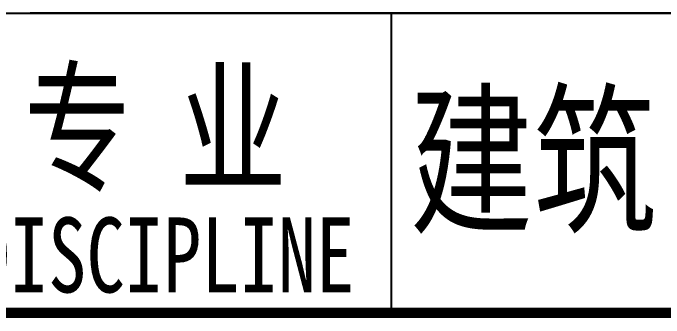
# Model space of a CAD drawing. Extents: x 126592 to 186958, y 280170 to 492839.
# Drawn here: x 183301 to 185469, y 292153 to 293170 of the extents above; entities that cross this region are included whole.
import ezdxf

# ---------------------------------------------------------------- set-up
doc = ezdxf.new("R2010")
doc.units = 0
doc.header["$LTSCALE"] = 1000
doc.header["$MEASUREMENT"] = 0
doc.layers.add('TK', color=126, linetype='Continuous')
doc.styles.add('-宋体', font='', dxfattribs={"width": 0.8})
doc.styles.get('-宋体').set_extended_font_data('SimSun')

# ---------------------------------------------------------------- blocks, each defined once
blk = doc.blocks.new('gfdyrte')
at = {"layer": 'TK'}
for p, q in [((378607.5, -118964.4), (388807.5, -118964.4)), ((388807.5, -118964.4), (384907.5, -118964.4)), ((386711.9, -118964.4), (386711.9, -120464.4))]:
    blk.add_line(p, q, dxfattribs=at)
at = {"layer": 'TK', "const_width": 51}
blk.add_lwpolyline([(378607.5, -120464.4), (388807.5, -120464.4)], dxfattribs=at)
at = {"layer": 'TK', "style": '-宋体', "width": 0.75}
for s, height, p in [('专', 525, (384875.9, -119801)), ('业', 525, (385652.2, -119802.6)), ('建筑', 602.7, (386803.9, -120003)), ('DISCIPLINE', 375, (384614.8, -120361.8))]:
    blk.add_text(s, height=height, dxfattribs=at).set_placement(p)

msp = doc.modelspace()

# ---------------------------------------------------------------- block references
at = {"xscale": 0.6666666666278616, "yscale": 0.6666666666860692, "zscale": 0.6666666666569654}
msp.add_blockref('gfdyrte', (-73247.1, 372479.6), dxfattribs=at)

doc.saveas('drawing.dxf')
